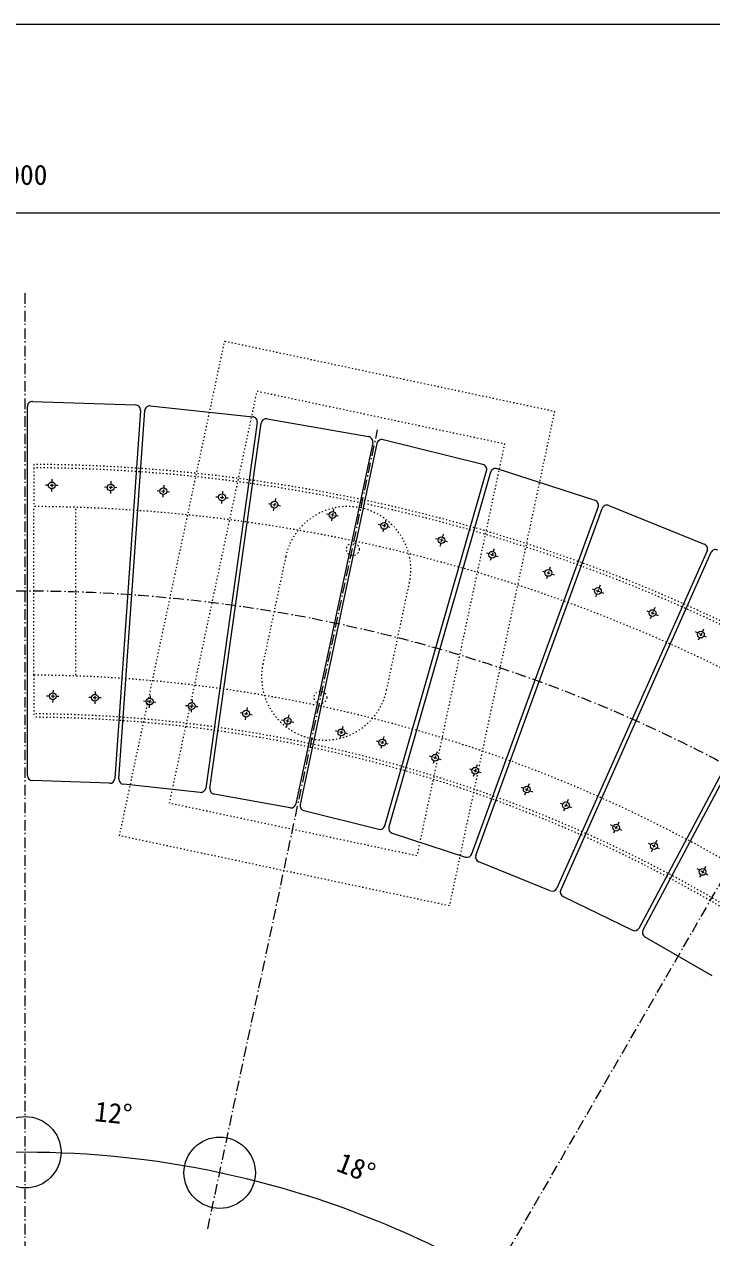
# Model space of a CAD drawing. Units: millimetres, scale not verified. Extents: x -3900 to 3900, y -2750 to 2750.
# Drawn here: x -1450 to -634, y 1310 to 2750 of the extents above; entities that cross this region are included whole.
import ezdxf
from ezdxf.enums import TextEntityAlignment as Align

# ---------------------------------------------------------------- set-up
doc = ezdxf.new("R2010")
doc.units = ezdxf.units.MM
doc.header["$LTSCALE"] = 20
doc.linetypes.add('USER5', pattern=[0.208282, 0.069427, -0.138855])
doc.linetypes.add('USER6', pattern=[1.041641, 0.625, -0.208282, 0.069427, -0.138931])
doc.layers.add('0-1_IMPORTED', color=30, linetype='Continuous', lineweight=18)
doc.styles.add('ＭＳ ゴシック', font='')
doc.styles.get('ＭＳ ゴシック').set_extended_font_data('MS Gothic')

msp = doc.modelspace()

# ---------------------------------------------------------------- linework, layer by layer
at = {"layer": '0-1_IMPORTED', "color": 1}
msp.add_line((-3448.5, 2526.34), (551.5, 2526.34), dxfattribs=at)
at = {"layer": '0-1_IMPORTED', "color": 1, "linetype": 'USER6'}
for p, q in [((-1448.5, 1001.7), (-1448.5, 2432.35)), ((-1232.08, 1320.98), (-1030.6, 2268.88)), ((-928.04, 1204.27), (-443.5, 2043.51))]:
    msp.add_line(p, q, dxfattribs=at)
at = {"layer": '0-1_IMPORTED'}
for p, q in [((-1446, 1858.6), (-1446.01, 2296.59)), ((-1439.8, 2302.59), (-1317.7, 2298.32)), ((-1311.92, 2291.91), (-1342.47, 1854.98)), ((-1337.48, 1854.63), (-1306.93, 2291.56)), ((-1229.5, 1843.11), (-1168.55, 2276.84)), ((-1161.57, 2281.91), (-1041.25, 2260.7)), ((-1036.42, 2253.54), (-1127.48, 1825.12)), ((-1022.07, 1799.02), (-901.35, 2220.04)), ((-772.72, 2184.97), (-888.92, 2222.72)), ((-1421.46, 2203.02), (-1424.47, 2203.12)), ((-1415.18, 2202.8), (-1419.17, 2202.94)), ((-1417.1, 2204.87), (-1417.25, 2200.87)), ((-1416.92, 2210.16), (-1417.02, 2207.15)), ((-1346.96, 2207.72), (-1347.07, 2204.71)), ((-1284.07, 2203.33), (-1284.38, 2200.33)), ((-1417.32, 2198.58), (-1417.43, 2195.57)), ((-1409.88, 2202.61), (-1412.89, 2202.72)), ((-1351.5, 2200.57), (-1354.51, 2200.68)), ((-1345.22, 2200.35), (-1349.22, 2200.49)), ((-1347.37, 2196.14), (-1347.47, 2193.13)), ((-1347.15, 2202.42), (-1347.29, 2198.43)), ((-1339.92, 2200.17), (-1342.93, 2200.27)), ((-1292.08, 2196.81), (-1289.08, 2196.5)), ((-1286.8, 2196.27), (-1282.82, 2195.86)), ((-1285.25, 2191.8), (-1285.55, 2188.8)), ((-1284.61, 2198.05), (-1285.01, 2194.07)), ((-1280.55, 2195.63), (-1277.55, 2195.32)), ((-1222.46, 2189.49), (-1219.46, 2189.18)), ((-1217.18, 2188.95), (-1213.21, 2188.54)), ((-1214.99, 2190.74), (-1215.4, 2186.76)), ((-1214.45, 2196.01), (-1214.76, 2193.01)), ((-1215.63, 2184.48), (-1215.94, 2181.48)), ((-1210.93, 2188.31), (-1207.93, 2188.01)), ((-1160.23, 2181.28), (-1157.26, 2180.76)), ((-1155.01, 2180.36), (-1151.07, 2179.67)), ((-1153.79, 2175.8), (-1154.31, 2172.83)), ((-1152.7, 2181.99), (-1153.39, 2178.05)), ((-1151.78, 2187.21), (-1152.3, 2184.24)), ((-1148.82, 2179.27), (-1145.85, 2178.75)), ((-1082.84, 2175.05), (-1083.36, 2172.08)), ((-914.04, 1763.92), (-764.24, 2175.5)), ((-772.72, 2184.97), (-772.72, 2184.97)), ((-756.36, 2179.01), (-643.08, 2133.24)), ((-1091.3, 2169.13), (-1088.33, 2168.61)), ((-1086.08, 2168.21), (-1082.14, 2167.51)), ((-1084.85, 2163.64), (-1085.37, 2160.67)), ((-1083.76, 2169.83), (-1084.45, 2165.89)), ((-1079.89, 2167.12), (-1076.92, 2166.59)), ((-1020.93, 2161.89), (-1021.67, 2158.96)), ((-1026.87, 2155.86), (-1029.8, 2156.6)), ((-1020.78, 2154.32), (-1024.65, 2155.3)), ((-1023.77, 2150.65), (-1024.5, 2147.73)), ((-1022.23, 2156.75), (-1023.21, 2152.87)), ((-1015.64, 2153.02), (-1018.56, 2153.76)), ((-958.95, 2138.92), (-961.87, 2139.66)), ((-952.86, 2137.39), (-956.73, 2138.36)), ((-955.84, 2133.72), (-956.58, 2130.8)), ((-954.31, 2139.81), (-955.28, 2135.94)), ((-953.01, 2144.95), (-953.75, 2142.03)), ((-947.72, 2136.09), (-950.64, 2136.83)), ((-901.61, 2122.88), (-898.74, 2121.95)), ((-895.99, 2116.55), (-896.92, 2113.68)), ((-896.56, 2121.25), (-892.76, 2120.01)), ((-894.04, 2122.53), (-895.28, 2118.73)), ((-892.41, 2127.57), (-893.34, 2124.71)), ((-890.58, 2119.3), (-887.72, 2118.37)), ((-639.84, 2125.24), (-817.99, 1725.11)), ((-825.83, 2105.94), (-826.76, 2103.07)), ((-835.03, 2101.25), (-832.16, 2100.32)), ((-829.41, 2094.92), (-830.34, 2092.05)), ((-829.99, 2099.62), (-826.18, 2098.38)), ((-827.47, 2100.9), (-828.7, 2097.1)), ((-824.01, 2097.67), (-821.14, 2096.74)), ((-776.08, 2080.32), (-773.28, 2079.2)), ((-770.89, 2073.63), (-772.01, 2070.83)), ((-771.16, 2078.35), (-767.44, 2076.86)), ((-768.56, 2079.46), (-770.04, 2075.75)), ((-766.58, 2084.38), (-767.71, 2081.58)), ((-765.32, 2076.01), (-762.52, 2074.89)), ((-720.31, 1677.66), (-514.69, 2064.39)), ((-510.27, 2062.04), (-715.9, 1675.32)), ((-711.17, 2054.1), (-708.37, 2052.98)), ((-705.99, 2047.4), (-707.11, 2044.6)), ((-706.25, 2052.13), (-702.54, 2050.64)), ((-703.65, 2053.24), (-705.14, 2049.53)), ((-701.68, 2058.16), (-702.8, 2055.36)), ((-700.42, 2049.79), (-697.62, 2048.67)), ((-643.86, 2032.42), (-645.18, 2029.71)), ((-650.91, 2027.74), (-653.62, 2029.06)), ((-648.94, 2022.01), (-650.26, 2019.3)), ((-645.26, 2024.98), (-648.85, 2026.74)), ((-646.18, 2027.66), (-647.93, 2024.06)), ((-640.49, 2022.66), (-643.21, 2023.98)), ((-1415.65, 1959.97), (-1415.76, 1956.95)), ((-1365.68, 1958.22), (-1365.79, 1955.21)), ((-1420.19, 1952.82), (-1423.2, 1952.93)), ((-1413.91, 1952.6), (-1417.9, 1952.74)), ((-1416.05, 1948.39), (-1416.16, 1945.37)), ((-1415.83, 1954.67), (-1415.98, 1950.67)), ((-1408.61, 1952.42), (-1411.62, 1952.52)), ((-1370.22, 1951.08), (-1373.23, 1951.18)), ((-1363.94, 1950.86), (-1367.93, 1951)), ((-1366.09, 1946.64), (-1366.19, 1943.63)), ((-1365.87, 1952.92), (-1366.01, 1948.93)), ((-1358.64, 1950.67), (-1361.65, 1950.78)), ((-1308.26, 1947.13), (-1305.26, 1946.82)), ((-1302.99, 1946.59), (-1299.01, 1946.19)), ((-1300.79, 1948.38), (-1301.2, 1944.4)), ((-1300.26, 1953.65), (-1300.56, 1950.65)), ((-1296.73, 1945.95), (-1293.73, 1945.65)), ((-1250.43, 1948.42), (-1250.73, 1945.42)), ((-1301.43, 1942.12), (-1301.74, 1939.12)), ((-1258.43, 1941.89), (-1255.43, 1941.59)), ((-1253.16, 1941.35), (-1249.18, 1940.95)), ((-1251.6, 1936.89), (-1251.91, 1933.89)), ((-1250.97, 1943.14), (-1251.37, 1939.16)), ((-1246.91, 1940.72), (-1243.91, 1940.41)), ((-1193.8, 1933.35), (-1190.83, 1932.82)), ((-1188.58, 1932.43), (-1184.64, 1931.73)), ((-1186.26, 1934.05), (-1186.95, 1930.11)), ((-1185.34, 1939.27), (-1185.86, 1936.3)), ((-1182.39, 1931.33), (-1179.42, 1930.81)), ((-1136.1, 1930.59), (-1136.62, 1927.62)), ((-1187.35, 1927.86), (-1187.87, 1924.89)), ((-1144.56, 1924.66), (-1141.59, 1924.14)), ((-1139.34, 1923.74), (-1135.4, 1923.05)), ((-1138.11, 1919.18), (-1138.63, 1916.21)), ((-1137.02, 1925.37), (-1137.71, 1921.43)), ((-1133.14, 1922.65), (-1130.17, 1922.13)), ((-1071.8, 1916.92), (-1072.54, 1914)), ((-1077.75, 1910.89), (-1080.67, 1911.63)), ((-1071.65, 1909.35), (-1075.53, 1910.33)), ((-1074.64, 1905.69), (-1075.38, 1902.76)), ((-1073.1, 1911.78), (-1074.08, 1907.9)), ((-1066.51, 1908.05), (-1069.44, 1908.79)), ((-1023.19, 1904.8), (-1023.93, 1901.88)), ((-1029.13, 1898.77), (-1032.06, 1899.51)), ((-1023.04, 1897.23), (-1026.92, 1898.21)), ((-1026.03, 1893.56), (-1026.77, 1890.64)), ((-1024.49, 1899.66), (-1025.47, 1895.78)), ((-1017.9, 1895.93), (-1020.82, 1896.67)), ((-960.15, 1886.72), (-961.08, 1883.85)), ((-969.35, 1882.03), (-966.48, 1881.1)), ((-963.73, 1875.7), (-964.66, 1872.83)), ((-964.31, 1880.39), (-960.5, 1879.16)), ((-961.79, 1881.68), (-963.02, 1877.87)), ((-958.33, 1878.45), (-955.46, 1877.52)), ((-921.8, 1866.58), (-918.93, 1865.65)), ((-916.17, 1860.25), (-917.11, 1857.38)), ((-916.75, 1864.94), (-912.95, 1863.71)), ((-914.23, 1866.23), (-915.47, 1862.42)), ((-912.59, 1871.27), (-913.53, 1868.4)), ((-910.77, 1863), (-907.91, 1862.07)), ((-1348.67, 1849.4), (-1440.21, 1852.6)), ((-1241.02, 1838.67), (-1332.13, 1848.25)), ((-860.46, 1844.78), (-857.66, 1843.66)), ((-852.93, 1843.92), (-854.42, 1840.21)), ((-850.96, 1848.84), (-852.08, 1846.04)), ((-855.27, 1838.08), (-856.39, 1835.28)), ((-855.53, 1842.81), (-851.82, 1841.32)), ((-849.7, 1840.47), (-846.9, 1839.35)), ((-804.51, 1830.07), (-805.63, 1827.27)), ((-1118.17, 1817.01), (-1029.29, 1794.85)), ((-814, 1826.01), (-811.2, 1824.89)), ((-808.82, 1819.32), (-809.94, 1816.52)), ((-809.08, 1824.04), (-805.37, 1822.55)), ((-806.48, 1825.15), (-807.97, 1821.44)), ((-803.25, 1821.7), (-800.45, 1820.58)), ((-751.51, 1798.66), (-754.22, 1799.98)), ((-744.46, 1803.34), (-745.78, 1800.63)), ((-749.54, 1792.92), (-750.86, 1790.21)), ((-745.86, 1795.9), (-749.46, 1797.65)), ((-746.78, 1798.57), (-748.54, 1794.98)), ((-741.1, 1793.57), (-743.81, 1794.9)), ((-706.57, 1776.74), (-709.28, 1778.06)), ((-704.6, 1771.01), (-705.92, 1768.29)), ((-700.92, 1773.98), (-704.52, 1775.73)), ((-701.84, 1776.65), (-703.6, 1773.06)), ((-699.52, 1781.42), (-700.84, 1778.71)), ((-696.16, 1771.66), (-698.87, 1772.98)), ((-825.72, 1721.99), (-910.65, 1756.3)), ((-648.86, 1746.4), (-651.47, 1747.92)), ((-643.43, 1743.24), (-646.88, 1745.25)), ((-644.15, 1745.98), (-646.16, 1742.52)), ((-641.48, 1750.56), (-643, 1747.95)), ((-647.31, 1740.54), (-648.83, 1737.94)), ((-638.84, 1740.58), (-641.45, 1742.09)), ((-810.57, 1715.24), (-728.24, 1675.09))]:
    msp.add_line(p, q, dxfattribs=at)
at = {"layer": '0-1_IMPORTED', "linetype": 'USER5'}
for p, q in [((-1438.5, 2227.77), (-1438.5, 2177.77)), ((-1438.51, 1977.77), (-1438.49, 2177.77)), ((-1388.51, 1977.77), (-1388.49, 2177.77)), ((-1139.59, 2118.44), (-1166.62, 1991.28)), ((-1019.89, 1960.09), (-992.87, 2087.25)), ((-1166.62, 1991.28), (-1166.62, 1991.28)), ((-1438.5, 1977.8), (-1438.5, 1927.77)), ((-1108.85, 1902.33), (-1108.85, 1902.33))]:
    msp.add_line(p, q, dxfattribs=at)
at = {"layer": '0-1_IMPORTED'}
msp.add_lwpolyline([(-3900, 2750), (3900, 2750), (3900, -2750), (-3900, -2750)], close=True, dxfattribs=at)
at = {"layer": '0-1_IMPORTED', "linetype": 'USER5'}
for points in [[(-945.51, 1704.03), (-1336.77, 1787.2), (-1212.02, 2374.09), (-820.76, 2290.92)], [(-984.02, 1763.34), (-1277.46, 1825.71), (-1173.51, 2314.78), (-880.06, 2252.41)]]:
    msp.add_lwpolyline(points, close=True, dxfattribs=at)
at = {"layer": '0-1_IMPORTED'}
for points in [[(-1300.32, 2297.11), (-1178.82, 2284.34), (-1178.82, 2284.34)], [(-1173.5, 2277.53), (-1173.5, 2277.53), (-1234.46, 1843.8)], [(-1031.53, 2252.5), (-1031.53, 2252.5), (-1122.59, 1824.08)], [(-905.66, 2227.52), (-1024.21, 2257.08), (-1024.21, 2257.08)], [(-896.54, 2218.67), (-1017.27, 1797.64), (-1017.27, 1797.64)], [(-918.74, 1765.63), (-768.94, 2177.21), (-768.94, 2177.21)], [(-635.28, 2123.2), (-635.28, 2123.2), (-813.42, 1723.08)], [(-1134.39, 1820.46), (-1224.6, 1836.36), (-1224.6, 1836.36)], [(-1013.35, 1790.28), (-1013.35, 1790.28), (-926.23, 1761.97)], [(-713.6, 1667.3), (-634.27, 1621.5), (-634.27, 1621.5)]]:
    msp.add_lwpolyline(points, dxfattribs=at)
for centre in [(-1417.17, 2202.87), (-1347.22, 2200.42), (-1284.81, 2196.06), (-1215.2, 2188.75), (-1153.04, 2180.02), (-1084.11, 2167.86), (-1022.72, 2154.81), (-954.8, 2137.88), (-894.66, 2120.63), (-828.09, 2099), (-769.3, 2077.6), (-704.4, 2051.38), (-647.06, 2025.86), (-1415.91, 1952.67), (-1365.94, 1950.93), (-1301, 1946.39), (-1251.17, 1941.15), (-1186.61, 1932.08), (-1137.37, 1923.4), (-1073.59, 1909.84), (-1024.98, 1897.72), (-962.4, 1879.77), (-914.85, 1864.32), (-853.68, 1842.06), (-807.22, 1823.29), (-747.66, 1796.78), (-702.72, 1774.86), (-645.15, 1744.25)]:
    msp.add_circle(centre, 4, dxfattribs=at)
at = {"layer": '0-1_IMPORTED', "linetype": 'USER5'}
for centre in [(-1060.05, 2127.09), (-1098.45, 1951.23)]:
    msp.add_circle(centre, 7.5, dxfattribs=at)
at = {"layer": '0-1_IMPORTED', "color": 1, "linetype": 'USER6'}
msp.add_circle((-1448.5, 302.8), 1775, dxfattribs=at)
at = {"layer": '0-1_IMPORTED', "color": 1}
for centre in [(-1448.5, 1411.62), (-1217.96, 1387.39)]:
    msp.add_circle(centre, 42.34, dxfattribs=at)
at = {"layer": '0-1_IMPORTED'}
for centre, start, end in [((-1440.01, 2296.59), 88.00034, 180.00108), ((-1317.91, 2292.33), 356.00012, 87.99986), ((-1300.95, 2291.14), 83.99963, 176.00006), ((-1179.44, 2278.37), 352.00096, 84.00045), ((-1162.61, 2276), 80.00009, 171.99981), ((-1042.29, 2254.79), 347.99992, 80.00024), ((-1025.66, 2251.25), 76.00088, 168.00063), ((-907.12, 2221.7), 343.99988, 76.00081), ((-890.77, 2217.01), 72.00073, 164.00072), ((-774.58, 2179.26), 340.00035, 71.99985), ((-758.6, 2173.44), 68.00012, 160.00007), ((-645.33, 2127.68), 336.00015, 67.99955), ((-629.79, 2120.76), 64.00078, 156.00099), ((-1440, 1858.6), 180, 268.0004), ((-1348.46, 1855.4), 268.00016, 356.00063), ((-1331.5, 1854.21), 175.99984, 264.00081), ((-1240.4, 1844.64), 263.99953, 352.00037), ((-1223.56, 1842.27), 171.99982, 259.99941), ((-1133.35, 1826.37), 260.00038, 348.00046), ((-1116.72, 1822.83), 167.99986, 256.00027), ((-1027.84, 1800.67), 255.99925, 344.00016), ((-1011.5, 1795.99), 163.99986, 252.00002), ((-924.38, 1767.68), 252.00096, 340.00039), ((-908.4, 1761.87), 160.00008, 247.99985), ((-823.47, 1727.55), 248.00009, 336.00019), ((-807.94, 1720.64), 155.99986, 244.00076), ((-725.61, 1680.48), 244.00101, 331.99989), ((-710.6, 1672.5), 152.00063, 240.00119)]:
    msp.add_arc(centre, 6, start, end, dxfattribs=at)
at = {"layer": '0-1_IMPORTED', "linetype": 'USER5'}
for centre, radius, start, end in [((-1448.5, 302.8), 1921, 30.29764, 89.70236), ((-1448.5, 302.8), 1925, 30.29764, 89.70236), ((-1448.5, 302.8), 1875, 30.30199, 89.69424), ((-1066.23, 2102.85), 75, 78.00007, 167.99992), ((-1066.23, 2102.85), 75, 348.00005, 78), ((-1093.25, 1975.69), 75, 168.00007, 258.00014), ((-1448.5, 302.8), 1675, 30.32107, 89.65811), ((-1093.25, 1975.69), 75, 257.99992, 348.00017), ((-1448.5, 302.8), 1629, 30.32648, 89.64741), ((-1448.5, 302.8), 1625, 30.32773, 89.6474)]:
    msp.add_arc(centre, radius, start, end, dxfattribs=at)
at = {"layer": '0-1_IMPORTED', "color": 1}
for start, end in [(90, 102), (78, 90), (60, 78)]:
    msp.add_arc((-1448.5, 302.8), 1108.82, start, end, dxfattribs=at)

# ---------------------------------------------------------------- texts
at = {"layer": '0-1_IMPORTED', "color": 7, "style": 'ＭＳ ゴシック'}
msp.add_text('φ4000', height=23.88, dxfattribs=at).set_placement((-1512, 2552.27), align=Align.BOTTOM_LEFT)
for s, rotation, p in [('12°', 354, (-1368.14, 1441.6)), ('18°', 339.001, (-1083.47, 1383.23))]:
    msp.add_text(s, height=23.88, rotation=rotation, dxfattribs=at).set_placement(p, align=Align.BOTTOM_LEFT)

doc.saveas('drawing.dxf')
